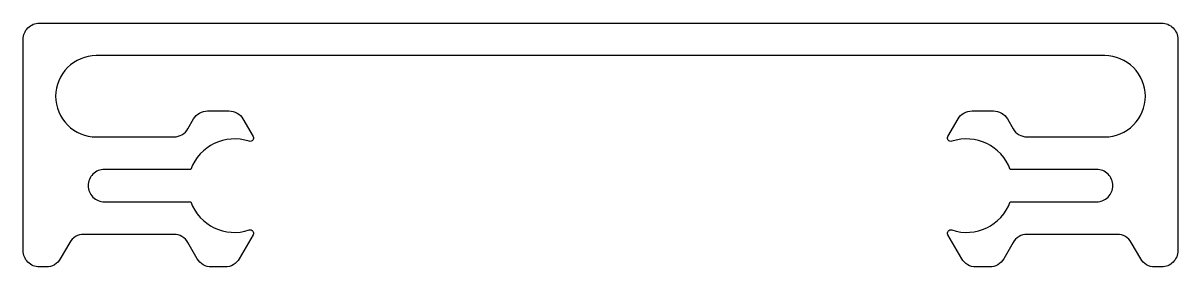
# Model space of a CAD drawing. Extents: x 123.5 to 194.5, y 222.8 to 237.8.
import ezdxf

# ---------------------------------------------------------------- set-up
doc = ezdxf.new("R2010")
doc.units = 0
doc.layers.get('0').update_dxf_attribs({"linetype": 'CONTINUOUS'})

msp = doc.modelspace()

# ---------------------------------------------------------------- linework, layer by layer
at = {"color": 0}
msp.add_line((125.512, 233.305), (125.512, 233.305), dxfattribs=at)
msp.add_lwpolyline([(190.012, 230.805, 0.414214), (192.512, 233.305), (192.512, 233.305, 0.414214), (190.012, 235.805), (128.012, 235.805, 0.414214), (125.512, 233.305, 0.414214), (128.012, 230.805), (132.781, 230.805, 0.268109), (133.647, 231.306), (133.992, 231.905, -0.268109), (134.859, 232.405), (136.164, 232.405, -0.268109), (137.031, 231.905), (137.654, 230.823, -0.689481), (137.418, 230.534, 0.404138), (133.816, 228.805), (128.512, 228.805, 0.414214), (127.512, 227.805, 0.414214), (128.512, 226.805), (133.816, 226.805, 0.404138), (137.418, 225.077, -0.689481), (137.654, 224.787), (136.8, 223.306, -0.268109), (135.934, 222.805), (135.089, 222.805, -0.268109), (134.223, 223.306), (133.647, 224.305, 0.268109), (132.781, 224.805), (127.242, 224.805, 0.268109), (126.376, 224.305), (125.8, 223.306, -0.268109), (124.934, 222.805), (124.512, 222.805, -0.414214), (123.512, 223.805), (123.512, 236.805, -0.414214), (124.512, 237.805), (193.512, 237.805, -0.414214), (194.512, 236.805), (194.512, 223.805, -0.414214), (193.512, 222.805), (193.089, 222.805, -0.268109), (192.223, 223.306), (191.647, 224.305, 0.268109), (190.781, 224.805), (185.242, 224.805, 0.268109), (184.376, 224.305), (183.8, 223.306, -0.268109), (182.934, 222.805), (182.089, 222.805, -0.268109), (181.223, 223.306), (180.369, 224.787, -0.689481), (180.605, 225.077, 0.404138), (184.207, 226.805), (189.512, 226.805, 0.414214), (190.512, 227.805), (190.512, 227.805, 0.414214), (189.512, 228.805), (184.207, 228.805, 0.404138), (180.605, 230.534, -0.689481), (180.369, 230.823), (180.992, 231.905, -0.268109), (181.859, 232.405), (183.164, 232.405, -0.268109), (184.031, 231.905), (184.376, 231.306, 0.268109), (185.242, 230.805)], format="xyb", close=True, dxfattribs=at)

doc.saveas('drawing.dxf')
